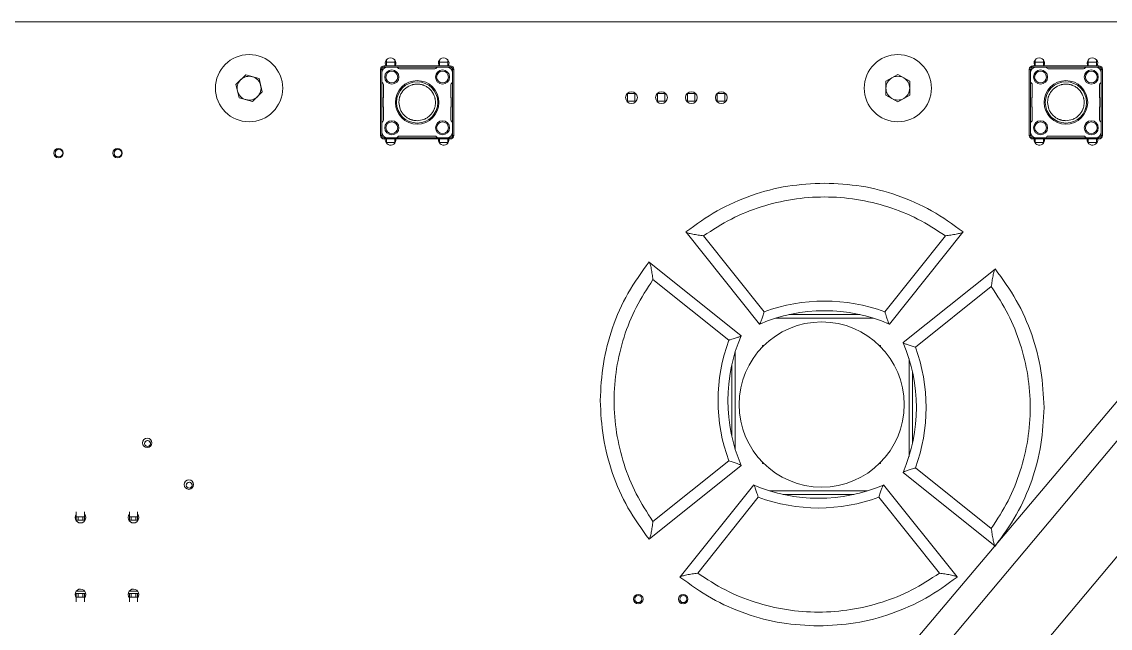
# Model space of a CAD drawing. Header units: millimetres. Extents: x -1 to 210, y -10 to 305.
# Drawn here: x 70.5 to 162.8, y 141.5 to 192.9 of the extents above; entities that cross this region are included whole.
import ezdxf

# ---------------------------------------------------------------- set-up
doc = ezdxf.new("R2010")
doc.units = ezdxf.units.MM

msp = doc.modelspace()

# ---------------------------------------------------------------- linework, layer by layer
at = {"color": 7, "linetype": 'Continuous', "lineweight": 15}
for p, q in [((107.639, 192.918), (39.139, 192.918)), ((169.1, 192.912), (107.678, 192.912)), ((101.239, 189.085), (101.239, 189.185)), ((106.839, 189.185), (101.239, 189.185)), ((101.439, 189.693), (101.439, 189.491)), ((101.439, 189.491), (102.139, 189.491)), ((101.439, 189.485), (101.439, 189.491)), ((101.439, 189.485), (102.139, 189.485)), ((101.439, 189.185), (101.439, 189.485)), ((102.139, 189.693), (102.139, 189.491)), ((102.139, 189.491), (102.139, 189.485)), ((102.139, 189.185), (102.139, 189.485)), ((105.939, 189.491), (105.939, 189.693)), ((106.639, 189.491), (105.939, 189.491)), ((105.939, 189.485), (105.939, 189.491)), ((106.639, 189.485), (105.939, 189.485)), ((105.939, 189.485), (105.939, 189.185)), ((106.639, 189.693), (106.639, 189.491)), ((106.639, 189.491), (106.639, 189.485)), ((106.639, 189.485), (106.639, 189.185)), ((106.839, 189.185), (106.839, 189.085)), ((156.239, 189.085), (156.239, 189.185)), ((161.839, 189.185), (156.239, 189.185)), ((156.439, 189.693), (156.439, 189.491)), ((156.439, 189.491), (157.139, 189.491)), ((156.439, 189.485), (156.439, 189.491)), ((156.439, 189.485), (157.139, 189.485)), ((156.439, 189.185), (156.439, 189.485)), ((157.139, 189.693), (157.139, 189.491)), ((157.139, 189.491), (157.139, 189.485)), ((160.939, 189.491), (160.939, 189.693)), ((161.639, 189.491), (160.939, 189.491)), ((160.939, 189.485), (160.939, 189.491)), ((161.639, 189.485), (160.939, 189.485)), ((160.939, 189.485), (160.939, 189.185)), ((161.639, 189.693), (161.639, 189.491)), ((161.639, 189.491), (161.639, 189.485)), ((161.639, 189.485), (161.639, 189.185)), ((161.839, 189.185), (161.839, 189.085)), ((88.668, 187.615), (89.509, 188.423)), ((89.509, 188.423), (90.629, 188.1)), ((101.039, 188.885), (100.939, 188.885)), ((100.939, 188.885), (100.939, 183.285)), ((101.039, 188.585), (101.039, 188.885)), ((101.039, 187.845), (101.039, 188.585)), ((101.239, 189.085), (101.539, 189.085)), ((101.539, 189.085), (102.279, 189.085)), ((105.799, 189.085), (102.279, 189.085)), ((102.539, 188.935), (105.539, 188.935)), ((105.799, 189.085), (106.539, 189.085)), ((106.539, 189.085), (106.839, 189.085)), ((107.139, 188.885), (107.039, 188.885)), ((107.039, 188.885), (107.039, 188.585)), ((107.039, 188.585), (107.039, 187.845)), ((107.139, 183.285), (107.139, 188.885)), ((143.779, 187.874), (144.789, 188.457)), ((144.789, 188.457), (145.799, 187.874)), ((156.039, 188.885), (155.939, 188.885)), ((155.939, 188.885), (155.939, 183.285)), ((156.039, 188.585), (156.039, 188.885)), ((156.039, 187.845), (156.039, 188.585)), ((156.239, 189.085), (156.539, 189.085)), ((156.539, 189.085), (157.279, 189.085)), ((160.799, 189.085), (157.279, 189.085)), ((157.539, 188.935), (160.539, 188.935)), ((160.799, 189.085), (161.539, 189.085)), ((161.539, 189.085), (161.839, 189.085)), ((162.039, 188.885), (162.039, 188.585)), ((162.139, 188.885), (162.039, 188.885)), ((162.039, 188.585), (162.039, 187.845)), ((162.139, 183.285), (162.139, 188.885)), ((88.949, 186.483), (88.668, 187.615)), ((90.629, 188.1), (90.909, 186.968)), ((101.039, 184.325), (101.039, 187.845)), ((101.189, 186.535), (101.189, 187.585)), ((106.889, 187.585), (106.889, 186.535)), ((107.039, 187.845), (107.039, 184.325)), ((143.779, 186.708), (143.779, 187.874)), ((145.799, 187.874), (145.799, 186.708)), ((156.039, 184.325), (156.039, 187.845)), ((156.189, 186.535), (156.189, 187.585)), ((161.889, 187.585), (161.889, 186.535)), ((162.039, 187.845), (162.039, 184.325)), ((90.069, 186.159), (88.949, 186.483)), ((90.909, 186.968), (90.069, 186.159)), ((101.164, 185.701), (101.164, 186.469)), ((106.914, 186.469), (106.914, 185.701)), ((121.866, 186.834), (122.501, 186.834)), ((121.866, 186.199), (121.866, 186.834)), ((122.501, 186.199), (122.501, 186.834)), ((124.406, 186.199), (124.406, 186.834)), ((124.406, 186.834), (125.041, 186.834)), ((125.041, 186.199), (125.041, 186.834)), ((126.946, 186.834), (127.581, 186.834)), ((126.946, 186.199), (126.946, 186.834)), ((127.581, 186.199), (127.581, 186.834)), ((129.486, 186.834), (130.121, 186.834)), ((129.486, 186.834), (129.486, 186.199)), ((130.121, 186.834), (129.486, 186.834)), ((129.486, 186.834), (129.486, 186.834)), ((130.121, 186.834), (130.121, 186.199)), ((130.121, 186.834), (130.121, 186.834)), ((144.789, 186.125), (143.779, 186.708)), ((145.799, 186.708), (144.789, 186.125)), ((156.164, 185.701), (156.164, 186.469)), ((161.914, 186.469), (161.914, 185.701)), ((101.189, 184.585), (101.189, 185.635)), ((106.889, 185.635), (106.889, 184.585)), ((122.501, 186.199), (121.866, 186.199)), ((125.041, 186.199), (124.406, 186.199)), ((126.946, 186.199), (127.581, 186.199)), ((130.121, 186.199), (129.486, 186.199)), ((156.189, 184.585), (156.189, 185.635)), ((161.889, 185.635), (161.889, 184.585)), ((101.039, 183.585), (101.039, 184.325)), ((107.039, 184.325), (107.039, 183.585)), ((156.039, 183.585), (156.039, 184.325)), ((162.039, 184.325), (162.039, 183.585)), ((100.939, 183.285), (101.039, 183.285)), ((101.039, 183.285), (101.039, 183.585)), ((101.239, 182.985), (101.239, 183.085)), ((101.539, 183.085), (101.239, 183.085)), ((101.239, 182.985), (106.839, 182.985)), ((101.339, 182.91), (101.345, 182.985)), ((101.439, 182.985), (101.439, 182.685)), ((102.279, 183.085), (101.539, 183.085)), ((102.139, 182.685), (102.139, 182.985)), ((102.279, 183.085), (105.799, 183.085)), ((105.539, 183.235), (102.539, 183.235)), ((106.539, 183.085), (105.799, 183.085)), ((105.839, 182.91), (105.845, 182.985)), ((105.939, 182.685), (105.939, 182.985)), ((106.539, 183.085), (106.839, 183.085)), ((106.639, 182.685), (106.639, 182.985)), ((106.839, 182.985), (106.839, 183.085)), ((107.039, 183.585), (107.039, 183.285)), ((107.039, 183.285), (107.139, 183.285)), ((155.939, 183.285), (156.039, 183.285)), ((156.039, 183.285), (156.039, 183.585)), ((156.239, 182.985), (156.239, 183.085)), ((156.539, 183.085), (156.239, 183.085)), ((156.239, 182.985), (161.839, 182.985)), ((156.339, 182.91), (156.345, 182.985)), ((156.439, 182.985), (156.439, 182.685)), ((157.279, 183.085), (156.539, 183.085)), ((157.139, 182.685), (157.139, 182.985)), ((157.279, 183.085), (160.799, 183.085)), ((160.539, 183.235), (157.539, 183.235)), ((161.539, 183.085), (160.799, 183.085)), ((160.839, 182.91), (160.845, 182.985)), ((160.939, 182.685), (160.939, 182.985)), ((161.539, 183.085), (161.839, 183.085)), ((161.639, 182.685), (161.639, 182.985)), ((161.839, 182.985), (161.839, 183.085)), ((162.039, 183.585), (162.039, 183.285)), ((162.039, 183.285), (162.139, 183.285)), ((73.365, 182.087), (73.54, 182.087)), ((73.365, 181.912), (73.365, 182.087)), ((73.79, 182.087), (73.894, 182.087)), ((73.965, 182.002), (73.965, 181.912)), ((78.365, 182.087), (78.54, 182.087)), ((78.365, 181.912), (78.365, 182.087)), ((78.374, 181.933), (78.374, 181.933)), ((78.79, 182.087), (78.894, 182.087)), ((78.965, 182.002), (78.965, 181.912)), ((102.139, 182.685), (101.439, 182.685)), ((101.439, 182.685), (101.439, 182.679)), ((102.139, 182.679), (101.439, 182.679)), ((101.439, 182.679), (101.439, 182.627)), ((102.139, 182.685), (102.139, 182.679)), ((102.139, 182.679), (102.139, 182.627)), ((105.939, 182.685), (106.639, 182.685)), ((105.939, 182.679), (105.939, 182.685)), ((105.939, 182.679), (106.639, 182.679)), ((105.939, 182.627), (105.939, 182.679)), ((106.639, 182.685), (106.639, 182.679)), ((106.639, 182.679), (106.639, 182.627)), ((157.139, 182.685), (156.439, 182.685)), ((156.439, 182.685), (156.439, 182.679)), ((157.139, 182.679), (156.439, 182.679)), ((156.439, 182.679), (156.439, 182.627)), ((157.139, 182.685), (157.139, 182.679)), ((157.139, 182.679), (157.139, 182.627)), ((160.939, 182.685), (161.639, 182.685)), ((160.939, 182.679), (160.939, 182.685)), ((160.939, 182.679), (161.639, 182.679)), ((160.939, 182.627), (160.939, 182.679)), ((161.639, 182.685), (161.639, 182.679)), ((161.639, 182.679), (161.639, 182.627)), ((73.365, 181.487), (73.365, 181.662)), ((73.365, 181.662), (73.365, 181.487)), ((73.54, 181.487), (73.365, 181.487)), ((73.885, 181.487), (73.79, 181.487)), ((73.956, 181.642), (73.965, 181.662)), ((73.965, 181.662), (73.965, 181.58)), ((78.365, 181.487), (78.365, 181.662)), ((78.365, 181.662), (78.365, 181.487)), ((78.54, 181.487), (78.365, 181.487)), ((78.885, 181.487), (78.79, 181.487)), ((78.956, 181.642), (78.965, 181.662)), ((78.965, 181.662), (78.965, 181.58)), ((126.82, 175.105), (126.833, 175.089)), ((126.833, 175.089), (133.07, 167.299)), ((133.448, 168.339), (128.32, 174.775)), ((142.929, 133.05), (178.306, 175.211)), ((148.82, 174.775), (143.691, 168.339)), ((144.07, 167.299), (150.307, 175.089)), ((150.307, 175.089), (150.32, 175.105)), ((123.716, 172.552), (123.7, 172.565)), ((131.506, 166.315), (123.716, 172.552)), ((153.03, 171.962), (145.24, 165.725)), ((153.046, 171.975), (153.03, 171.962)), ((124.031, 171.065), (130.467, 165.937)), ((146.279, 165.347), (152.715, 170.475)), ((141.572, 168.099), (135.568, 168.099)), ((131.236, 122.709), (169.236, 167.709)), ((133.07, 167.299), (133.077, 167.302)), ((142.708, 167.799), (134.432, 167.799)), ((144.063, 167.302), (144.07, 167.299)), ((131.503, 166.308), (131.506, 166.315)), ((133.328, 165.379), (133.328, 165.48)), ((133.378, 165.43), (133.328, 165.48)), ((133.328, 165.48), (133.429, 165.48)), ((143.227, 165.48), (143.328, 165.48)), ((143.278, 165.43), (143.328, 165.48)), ((143.328, 165.48), (143.328, 165.379)), ((145.24, 165.725), (145.243, 165.718)), ((131.006, 164.954), (131.006, 156.677)), ((145.74, 156.087), (145.74, 164.364)), ((130.706, 163.817), (130.706, 157.813)), ((146.04, 157.223), (146.04, 163.227)), ((80.958, 157.294), (80.958, 157.294)), ((81.397, 157.054), (81.397, 157.054)), ((123.716, 149.078), (131.506, 155.315)), ((130.467, 155.694), (124.031, 150.565)), ((131.506, 155.315), (131.503, 155.322)), ((133.328, 155.48), (133.328, 155.581)), ((133.378, 155.531), (133.328, 155.48)), ((133.429, 155.48), (133.328, 155.48)), ((143.328, 155.48), (143.227, 155.48)), ((143.328, 155.48), (143.278, 155.531)), ((143.328, 155.581), (143.328, 155.48)), ((152.715, 149.975), (146.279, 155.104)), ((145.243, 154.732), (145.24, 154.725)), ((145.24, 154.725), (153.03, 148.488)), ((132.57, 153.661), (126.333, 145.871)), ((132.577, 153.658), (132.57, 153.661)), ((143.57, 153.661), (143.563, 153.658)), ((149.807, 145.871), (143.57, 153.661)), ((127.82, 146.186), (132.948, 152.622)), ((133.932, 153.161), (142.208, 153.161)), ((135.068, 152.861), (141.072, 152.861)), ((143.191, 152.622), (148.32, 146.186)), ((75.139, 150.974), (75.139, 151.387)), ((75.839, 151.387), (75.839, 150.974)), ((79.639, 150.974), (79.639, 151.387)), ((80.339, 150.974), (80.339, 151.387)), ((149.429, 131.002), (166.679, 151.559)), ((75.139, 150.666), (75.099, 150.666)), ((75.099, 150.666), (75.139, 150.666)), ((75.139, 150.966), (75.139, 150.974)), ((75.139, 150.974), (75.839, 150.974)), ((75.839, 150.966), (75.139, 150.966)), ((75.296, 150.966), (75.139, 150.966)), ((75.139, 150.666), (75.139, 150.966)), ((75.139, 150.666), (75.296, 150.666)), ((75.296, 150.666), (75.296, 150.966)), ((75.681, 150.966), (75.296, 150.966)), ((75.681, 150.666), (75.296, 150.666)), ((75.341, 150.466), (75.637, 150.466)), ((75.681, 150.966), (75.681, 150.666)), ((75.839, 150.966), (75.681, 150.966)), ((75.681, 150.666), (75.839, 150.666)), ((75.839, 150.974), (75.839, 150.966)), ((75.839, 150.966), (75.839, 150.666)), ((75.879, 150.666), (75.839, 150.666)), ((75.839, 150.666), (75.879, 150.666)), ((79.599, 150.666), (79.639, 150.666)), ((79.639, 150.666), (79.599, 150.666)), ((79.639, 150.974), (80.339, 150.974)), ((79.639, 150.966), (79.639, 150.974)), ((79.796, 150.966), (79.639, 150.966)), ((80.339, 150.966), (79.639, 150.966)), ((79.639, 150.666), (79.639, 150.966)), ((79.639, 150.666), (79.796, 150.666)), ((79.796, 150.966), (80.181, 150.966)), ((79.796, 150.666), (79.796, 150.966)), ((79.796, 150.666), (80.181, 150.666)), ((79.841, 150.466), (80.137, 150.466)), ((80.181, 150.966), (80.339, 150.966)), ((80.181, 150.666), (80.181, 150.966)), ((80.181, 150.666), (80.339, 150.666)), ((80.339, 150.974), (80.339, 150.966)), ((80.339, 150.966), (80.339, 150.666)), ((80.339, 150.666), (80.379, 150.666)), ((80.379, 150.666), (80.339, 150.666)), ((123.7, 149.065), (123.716, 149.078)), ((153.03, 148.488), (153.046, 148.475)), ((126.333, 145.871), (126.32, 145.855)), ((149.82, 145.855), (149.807, 145.871)), ((75.045, 144.466), (75.139, 144.466)), ((75.845, 144.666), (75.133, 144.666)), ((75.296, 144.466), (75.139, 144.466)), ((75.139, 144.466), (75.839, 144.466)), ((75.139, 144.166), (75.139, 144.466)), ((75.139, 144.166), (75.296, 144.166)), ((75.139, 144.159), (75.139, 144.166)), ((75.139, 144.166), (75.839, 144.166)), ((75.839, 144.159), (75.139, 144.159)), ((75.139, 143.745), (75.139, 144.159)), ((75.296, 144.466), (75.681, 144.466)), ((75.296, 144.166), (75.296, 144.466)), ((75.296, 144.166), (75.681, 144.166)), ((75.839, 144.466), (75.681, 144.466)), ((75.681, 144.466), (75.681, 144.166)), ((75.681, 144.166), (75.839, 144.166)), ((75.839, 144.466), (75.839, 144.166)), ((75.839, 144.466), (75.933, 144.466)), ((75.839, 144.166), (75.839, 144.159)), ((75.839, 144.159), (75.839, 143.745)), ((79.545, 144.466), (79.639, 144.466)), ((80.345, 144.666), (79.633, 144.666)), ((79.639, 144.466), (80.339, 144.466)), ((79.796, 144.466), (79.639, 144.466)), ((79.639, 144.166), (79.639, 144.466)), ((79.639, 144.166), (79.796, 144.166)), ((79.639, 144.159), (79.639, 144.166)), ((79.639, 144.166), (80.339, 144.166)), ((80.339, 144.159), (79.639, 144.159)), ((79.639, 143.745), (79.639, 144.159)), ((80.181, 144.466), (79.796, 144.466)), ((79.796, 144.166), (79.796, 144.466)), ((79.796, 144.166), (80.181, 144.166)), ((80.339, 144.466), (80.181, 144.466)), ((80.181, 144.466), (80.181, 144.166)), ((80.181, 144.166), (80.339, 144.166)), ((80.339, 144.166), (80.339, 144.466)), ((80.339, 144.466), (80.433, 144.466)), ((80.339, 144.159), (80.339, 144.166)), ((80.339, 143.745), (80.339, 144.159))]:
    msp.add_line(p, q, dxfattribs=at)
at = {"color": 7, "linetype": 'Continuous', "lineweight": 15, "flags": 128}
for points in [[(101.399, 189.185), (101.373, 189.238), (101.339, 189.41)], [(105.899, 189.185), (105.873, 189.238), (105.839, 189.41)], [(156.399, 189.185), (156.373, 189.238), (156.339, 189.41)], [(157.139, 189.185), (157.139, 189.246), (157.139, 189.303), (157.139, 189.355), (157.139, 189.4), (157.139, 189.436), (157.139, 189.463), (157.139, 189.48), (157.139, 189.485)], [(160.899, 189.185), (160.873, 189.238), (160.839, 189.41)], [(75.039, 150.891), (75.073, 151.063), (75.139, 151.174)], [(79.539, 150.891), (79.573, 151.063), (79.639, 151.174)], [(75.139, 144.108), (75.073, 144.219), (75.039, 144.391)], [(79.639, 144.108), (79.573, 144.219), (79.539, 144.391)]]:
    msp.add_lwpolyline(points, dxfattribs=at)
at = {"color": 7, "linetype": 'Continuous', "lineweight": 15}
for centre, radius in [((89.789, 187.291), 2.85), ((144.789, 187.291), 2.85), ((101.889, 188.235), 0.6), ((101.889, 188.235), 0.5), ((106.189, 188.235), 0.6), ((106.189, 188.235), 0.5), ((156.889, 188.235), 0.6), ((156.889, 188.235), 0.5), ((161.189, 188.235), 0.6), ((161.189, 188.235), 0.5), ((104.039, 186.085), 1.85), ((104.039, 186.085), 1.75), ((159.039, 186.085), 1.85), ((159.039, 186.085), 1.75), ((122.209, 186.491), 0.5), ((124.749, 186.491), 0.5), ((127.289, 186.491), 0.5), ((129.829, 186.491), 0.5), ((101.889, 183.935), 0.6), ((101.889, 183.935), 0.5), ((106.189, 183.935), 0.6), ((106.189, 183.935), 0.5), ((156.889, 183.935), 0.6), ((156.889, 183.935), 0.5), ((161.189, 183.935), 0.6), ((161.189, 183.935), 0.5), ((73.625, 181.791), 0.4), ((73.665, 181.787), 0.325), ((78.625, 181.791), 0.4), ((78.665, 181.787), 0.325), ((138.328, 160.48), 7), ((81.153, 157.227), 0.4), ((81.177, 157.174), 0.25), ((84.689, 153.691), 0.4), ((84.713, 153.639), 0.25), ((122.789, 143.991), 0.4), ((122.779, 143.991), 0.3), ((126.589, 143.991), 0.4), ((126.599, 143.991), 0.3)]:
    msp.add_circle(centre, radius, dxfattribs=at)
for centre, radius, start, end in [((107.644, 192.823), 0.0959, 69.38276, 93.13418), ((101.239, 188.885), 0.3, 90, 180), ((101.789, 189.41), 0.45, 330.00295, 180), ((106.289, 189.41), 0.45, 330.00298, 180), ((106.839, 188.885), 0.3, 0, 90), ((156.239, 188.885), 0.3, 90, 180), ((156.789, 189.41), 0.45, 330.00258, 180), ((161.289, 189.41), 0.45, 330.00261, 180), ((161.839, 188.885), 0.3, 0, 90), ((89.789, 187.291), 1.01, 73.89933, 133.89933), ((89.789, 187.291), 1.01, 13.89933, 73.89933), ((101.539, 188.585), 0.5, 90, 180), ((101.239, 188.885), 0.2, 90, 180), ((102.279, 188.935), 0.15, 30, 90), ((102.539, 189.085), 0.15, 210, 270), ((105.539, 189.085), 0.15, 270, 330), ((105.799, 188.935), 0.15, 90, 150), ((106.539, 188.585), 0.5, 0, 90), ((106.839, 188.885), 0.2, 0, 90), ((144.789, 187.291), 1.01, 60, 120), ((156.539, 188.585), 0.5, 90, 180), ((156.239, 188.885), 0.2, 90, 180), ((157.279, 188.935), 0.15, 30, 90), ((157.539, 189.085), 0.15, 210, 270), ((160.539, 189.085), 0.15, 270, 330), ((160.799, 188.935), 0.15, 90, 150), ((161.539, 188.585), 0.5, 0, 90), ((161.839, 188.885), 0.2, 0, 90), ((89.789, 187.291), 1.01, 133.89933, 193.89933), ((89.789, 187.291), 1.01, 313.89933, 13.89933), ((101.189, 187.845), 0.15, 180, 240), ((101.039, 187.585), 0.15, 0, 60), ((107.039, 187.585), 0.15, 120, 180), ((106.889, 187.845), 0.15, 300, 0), ((144.789, 187.291), 1.01, 120, 180), ((144.789, 187.291), 1.01, 0, 60), ((156.189, 187.845), 0.15, 180, 240), ((156.039, 187.585), 0.15, 0, 60), ((162.039, 187.585), 0.15, 120, 180), ((161.889, 187.845), 0.15, 300, 0), ((89.789, 187.291), 1.01, 193.89933, 253.89933), ((89.789, 187.291), 1.01, 253.89933, 313.89933), ((101.089, 186.535), 0.1, 318.59038, 0), ((106.989, 186.535), 0.1, 180, 221.40962), ((144.789, 187.291), 1.01, 180, 240), ((144.789, 187.291), 1.01, 240, 300), ((144.789, 187.291), 1.01, 300, 0), ((156.089, 186.535), 0.1, 318.59038, 0), ((161.989, 186.535), 0.1, 180, 221.40962), ((101.089, 185.635), 0.1, 0, 41.40962), ((106.989, 185.635), 0.1, 138.59038, 180), ((156.089, 185.635), 0.1, 0, 41.40962), ((161.989, 185.635), 0.1, 138.59038, 180), ((101.039, 184.585), 0.15, 300, 0), ((107.039, 184.585), 0.15, 180, 240), ((156.039, 184.585), 0.15, 300, 0), ((162.039, 184.585), 0.15, 180, 240), ((101.189, 184.325), 0.15, 120, 180), ((106.889, 184.325), 0.15, 0, 60), ((156.189, 184.325), 0.15, 120, 180), ((161.889, 184.325), 0.15, 0, 60), ((101.239, 183.285), 0.3, 180, 270), ((101.539, 183.585), 0.5, 180, 270), ((101.239, 183.285), 0.2, 180, 270), ((101.789, 182.91), 0.45, 180, 9.5967), ((102.279, 183.235), 0.15, 270, 330), ((102.539, 183.085), 0.15, 90, 150), ((105.539, 183.085), 0.15, 30, 90), ((105.799, 183.235), 0.15, 210, 270), ((106.289, 182.91), 0.45, 180, 9.59672), ((106.539, 183.585), 0.5, 270, 0), ((106.839, 183.285), 0.2, 270, 0), ((106.839, 183.285), 0.3, 270, 0), ((156.239, 183.285), 0.3, 180, 270), ((156.539, 183.585), 0.5, 180, 270), ((156.239, 183.285), 0.2, 180, 270), ((156.789, 182.91), 0.45, 180, 9.59637), ((157.279, 183.235), 0.15, 270, 330), ((157.539, 183.085), 0.15, 90, 150), ((160.539, 183.085), 0.15, 30, 90), ((160.799, 183.235), 0.15, 210, 270), ((161.289, 182.91), 0.45, 180, 9.5964), ((161.539, 183.585), 0.5, 270, 0), ((161.839, 183.285), 0.2, 270, 0), ((161.839, 183.285), 0.3, 270, 0), ((73.665, 181.787), 0.325, 112.61986, 153.43495), ((73.665, 181.787), 0.325, 67.38013, 112.61986), ((73.665, 181.787), 0.325, 22.61986, 67.38013), ((73.665, 181.787), 0.325, 337.38013, 22.61986), ((78.665, 181.787), 0.325, 112.61986, 153.43495), ((78.665, 181.787), 0.325, 67.38013, 112.61986), ((78.665, 181.787), 0.325, 22.61986, 67.38013), ((78.665, 181.787), 0.325, 337.38013, 22.61986), ((138.57, 154.425), 14.826, 69.7916, 110.20842), ((138.57, 154.425), 14, 66.89935, 113.10067), ((144.38, 160.815), 14, 156.89934, 203.10066), ((144.38, 160.815), 14.826, 159.79159, 200.20841), ((132.365, 160.225), 14, 336.89934, 23.10066), ((132.365, 160.225), 14.826, 339.79159, 20.20841), ((81.177, 157.174), 0.25, 331.32495, 151.32495), ((84.713, 153.639), 0.25, 331.32495, 151.32495), ((138.07, 166.536), 14, 246.89934, 293.10067), ((138.07, 166.536), 14.826, 249.79159, 290.20841), ((75.489, 150.891), 0.45, 180, 38.94963), ((79.989, 150.891), 0.45, 180, 38.94986), ((75.489, 144.391), 0.45, 321.05035, 180), ((79.989, 144.391), 0.45, 321.05012, 180), ((122.779, 143.991), 0.3, 359.99999, 179.99999), ((126.599, 143.991), 0.3, 359.99999, 179.99999)]:
    msp.add_arc(centre, radius, start, end, dxfattribs=at)
for points, knots in [([(102.489, 186.085), (102.494, 186.183), (102.501, 186.329), (102.542, 186.495), (102.568, 186.576), (102.582, 186.616), (102.59, 186.636), (102.594, 186.646), (102.596, 186.651), (102.597, 186.653), (102.597, 186.655), (102.598, 186.655), (102.598, 186.656), (102.598, 186.656), (102.598, 186.656), (102.598, 186.656), (102.598, 186.656), (102.6, 186.661), (102.636, 186.76), (102.714, 186.9), (102.819, 187.045), (102.879, 187.115), (102.911, 187.148), (102.927, 187.165), (102.935, 187.173), (102.939, 187.177), (102.941, 187.179), (102.942, 187.18), (102.942, 187.181), (102.943, 187.181), (102.943, 187.181), (102.943, 187.181), (102.943, 187.181), (102.943, 187.181), (102.947, 187.186), (103.095, 187.334), (103.321, 187.479), (103.583, 187.568), (103.665, 187.59), (103.707, 187.599), (103.727, 187.604), (103.738, 187.606), (103.743, 187.607), (103.746, 187.607), (103.747, 187.608), (103.748, 187.608), (103.748, 187.608), (103.748, 187.608), (103.748, 187.608), (103.748, 187.608), (103.748, 187.608), (103.75, 187.608), (103.764, 187.611), (103.811, 187.619), (103.907, 187.632), (103.99, 187.634), (104.039, 187.635)], [0, 0, 0, 0, 0.120235, 0.180264, 0.210284, 0.225293, 0.232797, 0.236549, 0.238425, 0.239363, 0.239832, 0.240066, 0.240183, 0.240242, 0.240271, 0.240286, 0.240293, 0.240301, 0.247089, 0.370512, 0.435583, 0.468126, 0.484397, 0.492532, 0.4966, 0.498634, 0.49965, 0.500159, 0.500413, 0.500541, 0.500604, 0.500636, 0.500652, 0.50066, 0.500667, 0.508367, 0.759575, 0.819646, 0.849687, 0.86471, 0.872221, 0.875977, 0.877855, 0.878794, 0.879263, 0.879498, 0.879615, 0.879674, 0.879703, 0.879718, 0.879726, 0.879733, 0.881689, 0.897033, 0.939592, 1, 1, 1, 1]), ([(104.039, 187.635), (104.136, 187.63), (104.283, 187.623), (104.449, 187.582), (104.53, 187.556), (104.57, 187.542), (104.59, 187.534), (104.6, 187.53), (104.605, 187.528), (104.607, 187.527), (104.608, 187.527), (104.609, 187.527), (104.609, 187.527), (104.609, 187.526), (104.609, 187.526), (104.609, 187.526), (104.609, 187.526), (104.614, 187.524), (104.714, 187.488), (104.853, 187.41), (104.998, 187.305), (105.068, 187.245), (105.102, 187.214), (105.119, 187.198), (105.127, 187.189), (105.131, 187.185), (105.133, 187.183), (105.134, 187.182), (105.134, 187.182), (105.135, 187.182), (105.135, 187.181), (105.135, 187.181), (105.135, 187.181), (105.135, 187.181), (105.139, 187.177), (105.287, 187.028), (105.433, 186.803), (105.521, 186.541), (105.543, 186.459), (105.553, 186.418), (105.557, 186.397), (105.56, 186.386), (105.561, 186.381), (105.561, 186.378), (105.561, 186.377), (105.561, 186.376), (105.562, 186.376), (105.562, 186.376), (105.562, 186.376), (105.562, 186.376), (105.562, 186.376), (105.562, 186.374), (105.565, 186.361), (105.573, 186.313), (105.585, 186.218), (105.588, 186.134), (105.589, 186.085)], [0, 0, 0, 0, 0.120235, 0.180264, 0.210284, 0.225293, 0.232797, 0.236549, 0.238425, 0.239363, 0.239832, 0.240066, 0.240184, 0.240242, 0.240272, 0.240286, 0.240293, 0.240301, 0.247089, 0.370512, 0.435583, 0.468126, 0.484397, 0.492533, 0.4966, 0.498634, 0.499651, 0.500159, 0.500413, 0.500541, 0.500604, 0.500636, 0.500651, 0.50066, 0.500667, 0.508367, 0.759575, 0.819646, 0.849687, 0.86471, 0.87222, 0.875976, 0.877855, 0.878794, 0.879263, 0.879498, 0.879615, 0.879674, 0.879703, 0.879718, 0.879725, 0.879733, 0.881689, 0.897033, 0.939592, 1, 1, 1, 1]), ([(157.489, 186.085), (157.494, 186.183), (157.501, 186.329), (157.542, 186.495), (157.568, 186.576), (157.582, 186.616), (157.59, 186.636), (157.594, 186.646), (157.596, 186.651), (157.597, 186.653), (157.597, 186.655), (157.598, 186.655), (157.598, 186.656), (157.598, 186.656), (157.598, 186.656), (157.598, 186.656), (157.598, 186.656), (157.6, 186.661), (157.636, 186.76), (157.714, 186.9), (157.819, 187.045), (157.879, 187.115), (157.911, 187.148), (157.927, 187.165), (157.935, 187.173), (157.939, 187.177), (157.941, 187.179), (157.942, 187.18), (157.942, 187.181), (157.943, 187.181), (157.943, 187.181), (157.943, 187.181), (157.943, 187.181), (157.943, 187.181), (157.947, 187.186), (158.095, 187.334), (158.321, 187.479), (158.583, 187.568), (158.665, 187.59), (158.707, 187.599), (158.727, 187.604), (158.738, 187.606), (158.743, 187.607), (158.746, 187.607), (158.747, 187.608), (158.748, 187.608), (158.748, 187.608), (158.748, 187.608), (158.748, 187.608), (158.748, 187.608), (158.748, 187.608), (158.75, 187.608), (158.764, 187.611), (158.811, 187.619), (158.907, 187.632), (158.99, 187.634), (159.039, 187.635)], [0, 0, 0, 0, 0.120235, 0.180264, 0.210284, 0.225293, 0.232797, 0.236549, 0.238425, 0.239363, 0.239832, 0.240066, 0.240183, 0.240242, 0.240271, 0.240286, 0.240293, 0.240301, 0.247089, 0.370512, 0.435583, 0.468126, 0.484397, 0.492532, 0.4966, 0.498634, 0.49965, 0.50016, 0.500413, 0.500541, 0.500604, 0.500636, 0.500652, 0.50066, 0.500667, 0.508367, 0.759575, 0.819646, 0.849688, 0.86471, 0.872221, 0.875977, 0.877855, 0.878794, 0.879263, 0.879498, 0.879615, 0.879674, 0.879704, 0.879718, 0.879726, 0.879733, 0.881689, 0.897033, 0.939592, 1, 1, 1, 1]), ([(159.039, 187.635), (159.136, 187.63), (159.283, 187.623), (159.449, 187.582), (159.53, 187.556), (159.57, 187.542), (159.59, 187.534), (159.6, 187.53), (159.605, 187.528), (159.607, 187.527), (159.608, 187.527), (159.609, 187.527), (159.609, 187.527), (159.609, 187.526), (159.609, 187.526), (159.609, 187.526), (159.609, 187.526), (159.614, 187.524), (159.713, 187.488), (159.853, 187.411), (159.998, 187.305), (160.068, 187.245), (160.102, 187.214), (160.119, 187.198), (160.127, 187.189), (160.131, 187.185), (160.133, 187.183), (160.134, 187.182), (160.134, 187.182), (160.135, 187.182), (160.135, 187.181), (160.135, 187.181), (160.135, 187.181), (160.135, 187.181), (160.139, 187.177), (160.285, 187.026), (160.433, 186.803), (160.521, 186.541), (160.543, 186.459), (160.553, 186.418), (160.557, 186.397), (160.56, 186.386), (160.561, 186.381), (160.561, 186.378), (160.561, 186.377), (160.561, 186.376), (160.562, 186.376), (160.562, 186.376), (160.562, 186.376), (160.562, 186.376), (160.562, 186.376), (160.562, 186.374), (160.565, 186.361), (160.573, 186.313), (160.585, 186.218), (160.588, 186.134), (160.589, 186.085)], [0, 0, 0, 0, 0.120235, 0.180264, 0.210284, 0.225293, 0.232797, 0.236549, 0.238425, 0.239363, 0.239832, 0.240066, 0.240183, 0.240242, 0.240272, 0.240287, 0.240293, 0.240301, 0.247089, 0.370512, 0.435584, 0.468126, 0.484397, 0.492533, 0.4966, 0.498634, 0.499651, 0.500159, 0.500413, 0.500541, 0.500604, 0.500636, 0.500652, 0.50066, 0.500667, 0.508367, 0.759575, 0.819646, 0.849687, 0.86471, 0.872221, 0.875976, 0.877855, 0.878794, 0.879263, 0.879498, 0.879615, 0.879674, 0.879703, 0.879718, 0.879725, 0.879733, 0.881689, 0.897033, 0.939592, 1, 1, 1, 1]), ([(104.039, 184.535), (103.941, 184.54), (103.807, 184.547), (103.65, 184.583), (103.574, 184.606), (103.525, 184.623), (103.498, 184.633), (103.483, 184.638), (103.476, 184.641), (103.472, 184.643), (103.47, 184.643), (103.469, 184.644), (103.469, 184.644), (103.469, 184.644), (103.468, 184.644), (103.468, 184.644), (103.468, 184.644), (103.468, 184.644), (103.465, 184.645), (103.366, 184.684), (103.179, 184.783), (102.934, 184.983), (102.734, 185.229), (102.542, 185.59), (102.51, 185.89), (102.489, 186.085)], [0, 0, 0, 0, 0.120787, 0.164887, 0.198716, 0.218576, 0.229241, 0.234758, 0.237561, 0.238976, 0.239685, 0.240041, 0.240219, 0.240308, 0.240352, 0.240375, 0.240385, 0.240391, 0.240397, 0.244736, 0.371292, 0.500636, 0.63152, 0.760864, 1, 1, 1, 1]), ([(105.589, 186.085), (105.584, 185.987), (105.577, 185.854), (105.541, 185.697), (105.518, 185.621), (105.502, 185.571), (105.491, 185.544), (105.486, 185.53), (105.483, 185.522), (105.482, 185.518), (105.481, 185.517), (105.48, 185.516), (105.48, 185.515), (105.48, 185.515), (105.48, 185.515), (105.48, 185.515), (105.48, 185.515), (105.48, 185.515), (105.479, 185.511), (105.441, 185.413), (105.341, 185.225), (105.142, 184.981), (104.896, 184.781), (104.534, 184.588), (104.234, 184.556), (104.039, 184.535)], [0, 0, 0, 0, 0.120787, 0.164887, 0.198716, 0.218576, 0.229241, 0.234758, 0.237562, 0.238976, 0.239685, 0.240041, 0.240219, 0.240308, 0.240352, 0.240375, 0.240385, 0.240391, 0.240397, 0.244731, 0.371292, 0.500636, 0.63152, 0.760864, 1, 1, 1, 1]), ([(159.039, 184.535), (158.941, 184.54), (158.807, 184.547), (158.65, 184.583), (158.574, 184.606), (158.525, 184.623), (158.498, 184.633), (158.483, 184.638), (158.476, 184.641), (158.472, 184.643), (158.47, 184.643), (158.469, 184.644), (158.469, 184.644), (158.469, 184.644), (158.468, 184.644), (158.468, 184.644), (158.468, 184.644), (158.468, 184.644), (158.465, 184.645), (158.366, 184.684), (158.179, 184.783), (157.934, 184.983), (157.734, 185.229), (157.542, 185.59), (157.51, 185.89), (157.489, 186.085)], [0, 0, 0, 0, 0.120787, 0.164887, 0.198716, 0.218575, 0.229241, 0.234758, 0.237561, 0.238975, 0.239685, 0.24004, 0.240219, 0.240308, 0.240352, 0.240375, 0.240385, 0.240391, 0.240397, 0.244736, 0.371292, 0.500636, 0.63152, 0.760864, 1, 1, 1, 1]), ([(160.589, 186.085), (160.584, 185.987), (160.577, 185.854), (160.541, 185.697), (160.518, 185.621), (160.502, 185.571), (160.491, 185.544), (160.486, 185.53), (160.483, 185.522), (160.482, 185.518), (160.481, 185.517), (160.48, 185.516), (160.48, 185.515), (160.48, 185.515), (160.48, 185.515), (160.48, 185.515), (160.48, 185.515), (160.48, 185.515), (160.479, 185.511), (160.433, 185.415), (160.344, 185.224), (160.141, 184.981), (159.896, 184.781), (159.534, 184.588), (159.234, 184.556), (159.039, 184.535)], [0, 0, 0, 0, 0.120787, 0.164887, 0.198716, 0.218576, 0.229241, 0.234758, 0.237561, 0.238976, 0.239685, 0.240041, 0.240218, 0.240307, 0.240352, 0.240375, 0.240385, 0.240391, 0.240397, 0.244731, 0.371292, 0.500636, 0.631519, 0.760864, 1, 1, 1, 1]), ([(138.57, 179.244), (137.525, 179.194), (135.426, 179.093), (132.359, 178.267), (129.418, 176.993), (127.689, 175.736), (126.82, 175.105)], [0, 0, 0, 0, 0.246748, 0.495657, 0.746736, 1, 1, 1, 1]), ([(150.32, 175.105), (149.451, 175.736), (147.722, 176.993), (144.781, 178.267), (141.714, 179.093), (139.615, 179.194), (138.57, 179.244)], [0, 0, 0, 0, 0.253264, 0.504344, 0.753252, 1, 1, 1, 1]), ([(128.32, 174.775), (129.09, 175.276), (130.622, 176.272), (133.177, 177.292), (135.835, 177.929), (138.566, 178.14), (141.3, 177.93), (143.962, 177.293), (146.518, 176.272), (148.05, 175.276), (148.82, 174.775)], [0, 0, 0, 0, 0.125904, 0.250271, 0.375188, 0.499759, 0.624581, 0.749758, 0.874112, 1, 1, 1, 1]), ([(128.32, 174.775), (128.164, 174.796), (127.852, 174.84), (127.467, 174.907), (127.196, 174.962), (127.019, 175.007), (126.884, 175.05), (126.85, 175.077), (126.833, 175.089)], [0, 0, 0, 0, 0.250411, 0.499282, 0.633329, 0.74978, 0.879762, 1, 1, 1, 1]), ([(150.307, 175.089), (150.29, 175.077), (150.256, 175.05), (150.121, 175.007), (149.944, 174.962), (149.673, 174.907), (149.288, 174.84), (148.976, 174.796), (148.82, 174.775)], [0, 0, 0, 0, 0.120234, 0.25022, 0.36665, 0.500717, 0.749589, 1, 1, 1, 1]), ([(123.7, 172.565), (123.069, 171.697), (121.813, 169.967), (120.538, 167.027), (119.712, 163.959), (119.612, 161.86), (119.561, 160.815)], [0, 0, 0, 0, 0.253264, 0.504344, 0.753252, 1, 1, 1, 1]), ([(123.716, 172.552), (123.729, 172.536), (123.755, 172.501), (123.798, 172.366), (123.843, 172.189), (123.899, 171.918), (123.965, 171.533), (124.009, 171.222), (124.031, 171.065)], [0, 0, 0, 0, 0.120234, 0.25022, 0.36665, 0.500718, 0.74959, 1, 1, 1, 1]), ([(152.715, 170.475), (152.737, 170.632), (152.78, 170.943), (152.847, 171.328), (152.903, 171.599), (152.948, 171.777), (152.991, 171.911), (153.017, 171.946), (153.03, 171.962)], [0, 0, 0, 0, 0.250411, 0.499282, 0.633329, 0.74978, 0.879762, 1, 1, 1, 1]), ([(157.184, 160.225), (157.134, 161.27), (157.033, 163.369), (156.208, 166.437), (154.933, 169.377), (153.677, 171.107), (153.046, 171.975)], [0, 0, 0, 0, 0.2467485, 0.4956566, 0.7467365, 1, 1, 1, 1]), ([(124.031, 150.565), (123.529, 151.336), (122.533, 152.867), (121.513, 155.422), (120.876, 158.08), (120.665, 160.812), (120.875, 163.545), (121.513, 166.207), (122.533, 168.763), (123.529, 170.295), (124.031, 171.065)], [0, 0, 0, 0, 0.125904, 0.250271, 0.375188, 0.499759, 0.624581, 0.749758, 0.874112, 1, 1, 1, 1]), ([(152.715, 170.475), (153.216, 169.705), (154.213, 168.173), (155.233, 165.618), (155.87, 162.96), (156.081, 160.229), (155.871, 157.495), (155.233, 154.833), (154.213, 152.277), (153.216, 150.746), (152.715, 149.975)], [0, 0, 0, 0, 0.125904, 0.250271, 0.375188, 0.499759, 0.624581, 0.749758, 0.874112, 1, 1, 1, 1]), ([(133.077, 167.302), (133.086, 167.31), (133.103, 167.325), (133.153, 167.427), (133.233, 167.637), (133.339, 167.965), (133.412, 168.214), (133.448, 168.339)], [0, 0, 0, 0, 0.1210785, 0.2499415, 0.4997816, 0.7495699, 1, 1, 1, 1]), ([(144.063, 167.302), (144.055, 167.309), (144.039, 167.322), (143.99, 167.418), (143.909, 167.631), (143.811, 167.936), (143.742, 168.165), (143.707, 168.285), (143.695, 168.325), (143.691, 168.339)], [0, 0, 0, 0, 0.111101, 0.229013, 0.499412, 0.759046, 0.920713, 0.972723, 1, 1, 1, 1]), ([(131.503, 166.308), (131.496, 166.3), (131.483, 166.285), (131.388, 166.235), (131.174, 166.154), (130.869, 166.056), (130.64, 165.987), (130.52, 165.952), (130.48, 165.941), (130.467, 165.937)], [0, 0, 0, 0, 0.111101, 0.229013, 0.499412, 0.759047, 0.920713, 0.972723, 1, 1, 1, 1]), ([(145.243, 165.718), (145.25, 165.71), (145.266, 165.692), (145.368, 165.642), (145.577, 165.563), (145.905, 165.456), (146.154, 165.383), (146.279, 165.347)], [0, 0, 0, 0, 0.121078, 0.249941, 0.499782, 0.74957, 1, 1, 1, 1]), ([(119.561, 160.815), (119.612, 159.77), (119.712, 157.671), (120.538, 154.604), (121.813, 151.664), (123.069, 149.934), (123.7, 149.065)], [0, 0, 0, 0, 0.246749, 0.495657, 0.746737, 1, 1, 1, 1]), ([(153.046, 148.475), (153.677, 149.344), (154.933, 151.074), (156.208, 154.014), (157.033, 157.081), (157.134, 159.18), (157.184, 160.225)], [0, 0, 0, 0, 0.2532641, 0.5043442, 0.7532521, 1, 1, 1, 1]), ([(131.503, 155.322), (131.495, 155.331), (131.48, 155.348), (131.378, 155.398), (131.168, 155.478), (130.841, 155.584), (130.591, 155.657), (130.467, 155.694)], [0, 0, 0, 0, 0.121079, 0.249941, 0.499781, 0.74957, 1, 1, 1, 1]), ([(145.243, 154.732), (145.249, 154.74), (145.263, 154.756), (145.358, 154.805), (145.571, 154.886), (145.876, 154.985), (146.106, 155.054), (146.226, 155.088), (146.265, 155.1), (146.279, 155.104)], [0, 0, 0, 0, 0.111101, 0.229013, 0.499412, 0.759047, 0.920713, 0.972723, 1, 1, 1, 1]), ([(132.577, 153.658), (132.585, 153.652), (132.601, 153.638), (132.65, 153.543), (132.731, 153.33), (132.829, 153.025), (132.898, 152.795), (132.933, 152.675), (132.944, 152.636), (132.948, 152.622)], [0, 0, 0, 0, 0.111101, 0.229013, 0.499412, 0.759047, 0.920713, 0.972723, 1, 1, 1, 1]), ([(143.563, 153.658), (143.554, 153.651), (143.537, 153.635), (143.487, 153.533), (143.407, 153.324), (143.301, 152.996), (143.228, 152.747), (143.191, 152.622)], [0, 0, 0, 0, 0.121078, 0.249941, 0.499781, 0.74957, 1, 1, 1, 1]), ([(124.031, 150.565), (124.009, 150.409), (123.965, 150.097), (123.899, 149.712), (123.843, 149.441), (123.798, 149.264), (123.755, 149.13), (123.729, 149.095), (123.716, 149.078)], [0, 0, 0, 0, 0.250411, 0.499282, 0.633329, 0.74978, 0.879762, 1, 1, 1, 1]), ([(153.03, 148.488), (153.017, 148.505), (152.991, 148.54), (152.948, 148.674), (152.903, 148.851), (152.847, 149.122), (152.78, 149.507), (152.737, 149.819), (152.715, 149.975)], [0, 0, 0, 0, 0.120234, 0.25022, 0.36665, 0.500717, 0.749589, 1, 1, 1, 1]), ([(126.32, 145.855), (127.189, 145.224), (128.918, 143.968), (131.859, 142.693), (134.926, 141.868), (137.025, 141.767), (138.07, 141.717)], [0, 0, 0, 0, 0.253264, 0.504344, 0.753252, 1, 1, 1, 1]), ([(126.333, 145.871), (126.35, 145.884), (126.384, 145.91), (126.519, 145.953), (126.696, 145.998), (126.967, 146.054), (127.352, 146.121), (127.664, 146.164), (127.82, 146.186)], [0, 0, 0, 0, 0.120234, 0.25022, 0.36665, 0.500718, 0.749589, 1, 1, 1, 1]), ([(148.32, 146.186), (147.549, 145.685), (146.018, 144.688), (143.463, 143.669), (140.805, 143.031), (138.073, 142.82), (135.34, 143.03), (132.678, 143.668), (130.122, 144.688), (128.59, 145.685), (127.82, 146.186)], [0, 0, 0, 0, 0.125904, 0.250271, 0.375188, 0.499759, 0.624581, 0.749758, 0.874112, 1, 1, 1, 1]), ([(138.07, 141.717), (139.115, 141.767), (141.214, 141.868), (144.281, 142.693), (147.222, 143.968), (148.951, 145.224), (149.82, 145.855)], [0, 0, 0, 0, 0.246749, 0.495657, 0.746737, 1, 1, 1, 1]), ([(148.32, 146.186), (148.476, 146.164), (148.788, 146.121), (149.173, 146.054), (149.444, 145.998), (149.621, 145.953), (149.756, 145.91), (149.79, 145.884), (149.807, 145.871)], [0, 0, 0, 0, 0.250411, 0.499282, 0.633329, 0.74978, 0.879762, 1, 1, 1, 1])]:
    msp.add_open_spline(points, degree=3, knots=knots, dxfattribs=at)

doc.saveas('drawing.dxf')
